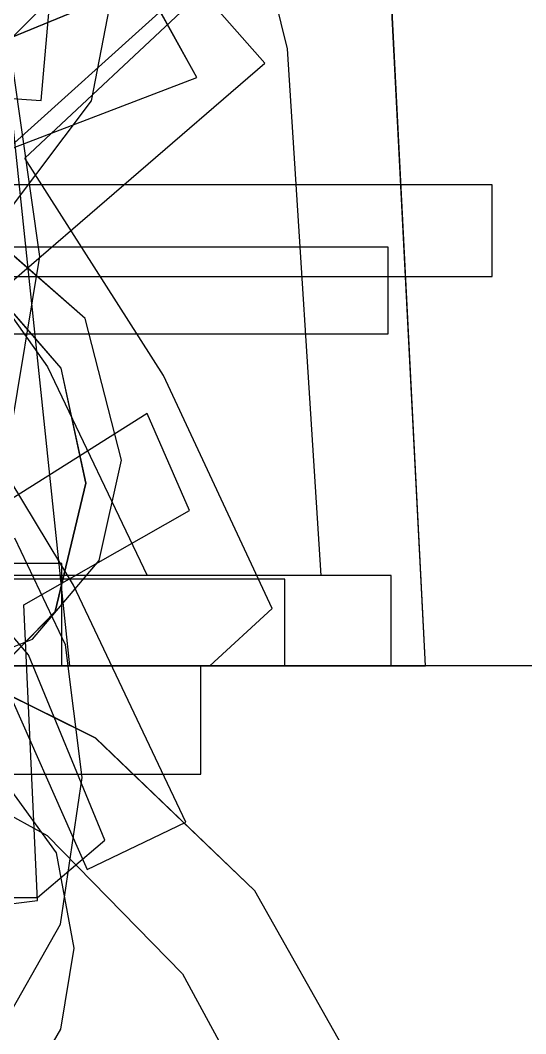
# Model space of a CAD drawing. Extents: x -746 to 461, y 75 to 845.
# Drawn here: x 2.99 to 5.79, y 317.96 to 323.58 of the extents above; entities that cross this region are included whole.
import ezdxf

# ---------------------------------------------------------------- set-up
doc = ezdxf.new("R2010")
doc.units = 0

msp = doc.modelspace()

# ---------------------------------------------------------------- linework, layer by layer
at = {"layer": 'Layer 1'}
for p, q in [((4.757986, 325.310579), (2.686476, 323.224959)), ((3.01442, 322.81404), (5.18273, 324.84463)), ((4.333233, 323.967475), (4.468417, 323.418553)), ((4.333516, 323.967475), (4.468418, 323.418553)), ((4.333522, 323.967475), (4.468424, 323.418553)), ((4.333522, 323.967475), (4.468424, 323.418553)), ((3.383833, 323.130995), (3.535668, 323.925979)), ((3.383833, 323.130995), (3.535668, 323.925979)), ((3.383976, 323.130995), (3.535952, 323.925979)), ((3.383984, 323.130995), (3.535678, 323.925979)), ((3.677352, 323.785053), (0.579962, 322.517593)), ((3.677352, 323.785053), (0.579962, 322.517593)), ((3.677352, 323.785053), (0.579962, 322.517593)), ((3.677072, 323.785053), (0.579972, 322.517593)), ((3.677634, 323.785053), (0.580244, 322.517593)), ((3.677354, 323.785053), (0.580254, 322.517593)), ((3.946594, 323.791254), (2.171984, 322.192744)), ((3.967196, 323.26012), (3.677072, 323.785053)), ((3.967476, 323.26012), (3.677352, 323.785053)), ((3.967476, 323.26012), (3.677352, 323.785053)), ((3.967476, 323.26012), (3.677352, 323.785053)), ((3.967478, 323.26012), (3.677354, 323.785053)), ((3.967758, 323.26012), (3.677634, 323.785053)), ((4.344245, 323.339134), (3.946594, 323.791254)), ((3.26333, 320), (2.87979, 323.66352)), ((3.104162, 323.131819), (3.149317, 323.639536)), ((3.104162, 323.131819), (3.149317, 323.639536)), ((5.23465, 320), (5.048101, 323.62909)), ((5.23465, 320), (5.048383, 323.62909)), ((5.23494, 320), (5.048673, 323.62909)), ((5.23494, 320), (5.048673, 323.62909)), ((4.468417, 323.418553), (4.654684, 320.500663)), ((4.468418, 323.418553), (4.654685, 320.500663)), ((4.468424, 323.418553), (4.654973, 320.500663)), ((4.468424, 323.418553), (4.654973, 320.500663)), ((2.496535, 321.747124), (4.344245, 323.339134)), ((0.538762, 323.321754), (3.104162, 323.131819)), ((0.538762, 323.321754), (3.104162, 323.131819)), ((3.097395, 322.268774), (2.951076, 323.295982)), ((0.579966, 321.965), (3.967476, 323.26012)), ((0.579966, 321.965), (3.967196, 323.26012)), ((0.579966, 321.965), (3.967476, 323.26012)), ((0.579966, 321.965), (3.967476, 323.26012)), ((0.580248, 321.965), (3.967478, 323.26012)), ((0.580248, 321.965), (3.967758, 323.26012)), ((2.928044, 322.527569), (3.383833, 323.130995)), ((2.928044, 322.527569), (3.383833, 323.130995)), ((2.928046, 322.527569), (3.383976, 323.130995)), ((2.928336, 322.527569), (3.383984, 323.130995)), ((2.316773, 322.814047), (3.13871, 321.657362)), ((3.781921, 321.608208), (3.01442, 322.81404)), ((5.60408, 322.666), (2.11666, 322.666)), ((5.60408, 322.158), (5.60408, 322.666)), ((3.347714, 321.9255), (2.741783, 322.454635)), ((3.347714, 321.9255), (2.741783, 322.454635)), ((3.347575, 321.9255), (2.741786, 322.454635)), ((3.347575, 321.9255), (2.741786, 322.454635)), ((5.0275, 322.32), (2.82815, 322.32)), ((2.931731, 321.274224), (3.097395, 322.268774)), ((5.0275, 321.84), (5.0275, 322.32)), ((2.11666, 322.158), (5.60408, 322.158)), ((3.215214, 321.650114), (2.803593, 322.122975)), ((3.215494, 321.650114), (2.803873, 322.122975)), ((3.215494, 321.650114), (2.803873, 322.122975)), ((3.215774, 321.650114), (2.804153, 322.122975)), ((3.549505, 321.139195), (3.347575, 321.9255)), ((3.549505, 321.139195), (3.347575, 321.9255)), ((3.549785, 321.139195), (3.347714, 321.9255)), ((3.549785, 321.139195), (3.347714, 321.9255)), ((2.05796, 321.84), (5.0275, 321.84)), ((3.283932, 320.446186), (2.496535, 321.747124)), ((3.13871, 321.657362), (3.691193, 320.500677)), ((3.352515, 321.011305), (3.215214, 321.650114)), ((3.352795, 321.011305), (3.215494, 321.650114)), ((3.352795, 321.011305), (3.215494, 321.650114)), ((3.353075, 321.011305), (3.215774, 321.650114)), ((4.38517, 320.3175), (3.781921, 321.608208)), ((3.6909, 321.398), (2.921, 320.912)), ((3.925712, 320.860126), (3.6909, 321.398)), ((3.426104, 320.583923), (3.549505, 321.139195)), ((3.426104, 320.583923), (3.549505, 321.139195)), ((3.426243, 320.583923), (3.549785, 321.139195)), ((3.426243, 320.583923), (3.549785, 321.139195)), ((3.182512, 320.300949), (3.352515, 321.011305)), ((3.182686, 320.300949), (3.352795, 321.011305)), ((3.182686, 320.300949), (3.352795, 321.011305)), ((3.182966, 320.300949), (3.353075, 321.011305)), ((3.007362, 320.33858), (3.925712, 320.860126)), ((3.03431, 320.06125), (2.36163, 320.839)), ((3.238881, 320.11533), (2.959094, 320.707362)), ((3.055897, 320.148031), (3.426243, 320.583923)), ((3.055897, 320.148031), (3.426243, 320.583923)), ((3.055899, 320.148031), (3.426104, 320.583923)), ((3.055899, 320.148031), (3.426104, 320.583923)), ((3.21818, 320.566), (0.559364, 320.566)), ((3.2179, 320.566), (0.559364, 320.566)), ((3.2179, 320.566), (0.559364, 320.566)), ((3.21818, 320.566), (0.559364, 320.566)), ((3.2179, 320), (3.2179, 320.566)), ((3.2179, 320), (3.2179, 320.566)), ((3.21818, 320), (3.21818, 320.566)), ((3.21818, 320), (3.21818, 320.566)), ((3.691193, 320.500677), (0, 320.501)), ((4.45431, 320.48), (2.05796, 320.48)), ((5.04472, 320.501), (2.11666, 320.501)), ((4.654973, 320.500663), (2.67603, 320.501)), ((4.654684, 320.500663), (2.67603, 320.501)), ((4.654973, 320.500663), (2.67603, 320.501)), ((4.654685, 320.500663), (2.67631, 320.501)), ((4.45431, 320), (4.45431, 320.48)), ((5.04472, 320), (5.04472, 320.501)), ((3.905385, 319.133184), (3.283932, 320.446186)), ((2.67236, 319.778555), (3.182512, 320.300949)), ((2.67264, 319.778555), (3.182686, 320.300949)), ((2.67264, 319.778555), (3.182686, 320.300949)), ((2.67292, 319.778555), (3.182966, 320.300949)), ((3.083562, 318.69859), (3.007362, 320.33858)), ((4.03973, 320), (4.38517, 320.3175)), ((2.08562, 319.758), (3.055899, 320.148031)), ((2.08562, 319.758), (3.055899, 320.148031)), ((2.0859, 319.758), (3.055897, 320.148031)), ((2.0859, 319.758), (3.055897, 320.148031)), ((3.406241, 319.598375), (2.25128, 320.173)), ((3.406524, 319.598375), (2.25157, 320.173)), ((3.406524, 319.598375), (2.25157, 320.173)), ((2.8013, 320.130125), (3.35985, 318.871)), ((3.332191, 319.381482), (3.238881, 320.11533)), ((3.45637, 319.033), (3.03431, 320.06125)), ((364.8, 320), (0, 320)), ((3.98836, 320), (0, 320)), ((0, 320), (3.21818, 320)), ((0, 320), (3.2179, 320)), ((3.98864, 320), (0, 320)), ((0, 320), (3.2179, 320)), ((0, 320), (3.21818, 320)), ((0, 320), (4.03973, 320)), ((0, 320), (3.26333, 320)), ((0, 320), (5.04472, 320)), ((2.05796, 320), (4.45431, 320)), ((2.71752, 320), (5.23465, 320)), ((2.71752, 320), (5.23494, 320)), ((2.71752, 320), (5.23465, 320)), ((2.71752, 320), (5.23494, 320)), ((3.98836, 319.399), (3.98836, 320)), ((3.98864, 319.399), (3.98864, 320)), ((2.19597, 319.575256), (3.137681, 319.060377)), ((2.19597, 319.575256), (3.137676, 319.060377)), ((2.19597, 319.575256), (3.137681, 319.060377)), ((4.28836, 318.753), (3.406241, 319.598375)), ((4.28865, 318.753), (3.406524, 319.598375)), ((4.28865, 318.753), (3.406524, 319.598375)), ((0.673664, 319.399), (3.98836, 319.399)), ((0.673664, 319.399), (3.98864, 319.399)), ((3.188726, 318.962771), (2.893345, 319.371076)), ((3.188726, 318.962771), (2.893345, 319.371076)), ((3.189006, 318.962771), (2.893625, 319.371076)), ((3.189006, 318.962771), (2.893625, 319.371076)), ((3.21207, 318.567448), (3.332191, 319.381482)), ((3.35985, 318.871), (3.905385, 319.133184)), ((3.08356, 318.716), (3.45637, 319.033)), ((3.137676, 319.060377), (3.887217, 318.292556)), ((3.137681, 319.060377), (3.887252, 318.292556)), ((3.137681, 319.060377), (3.887252, 318.292556)), ((3.287045, 318.43551), (3.188726, 318.962771)), ((3.287045, 318.43551), (3.188726, 318.962771)), ((3.287325, 318.43551), (3.189006, 318.962771)), ((3.287325, 318.43551), (3.189006, 318.962771)), ((4.878914, 317.705532), (4.28836, 318.753)), ((4.879055, 317.705532), (4.28865, 318.753)), ((4.87916, 317.705532), (4.28865, 318.753)), ((-2.29954, 318.716), (3.08356, 318.716)), ((2.534358, 318.632832), (3.083562, 318.69859)), ((2.852131, 317.934812), (3.21207, 318.567448)), ((3.213738, 317.986459), (3.287045, 318.43551)), ((3.213738, 317.986459), (3.287045, 318.43551)), ((3.213877, 317.986459), (3.287325, 318.43551)), ((3.213877, 317.986459), (3.287325, 318.43551)), ((3.887217, 318.292556), (4.44462, 317.271795)), ((3.887252, 318.292556), (4.444738, 317.271795)), ((3.887252, 318.292556), (4.444738, 317.271795)), ((2.993532, 317.606624), (3.213877, 317.986459)), ((2.993532, 317.606624), (3.213877, 317.986459)), ((2.993534, 317.606624), (3.213738, 317.986459)), ((2.993534, 317.606624), (3.213738, 317.986459))]:
    msp.add_line(p, q, dxfattribs=at)

doc.saveas('drawing.dxf')
